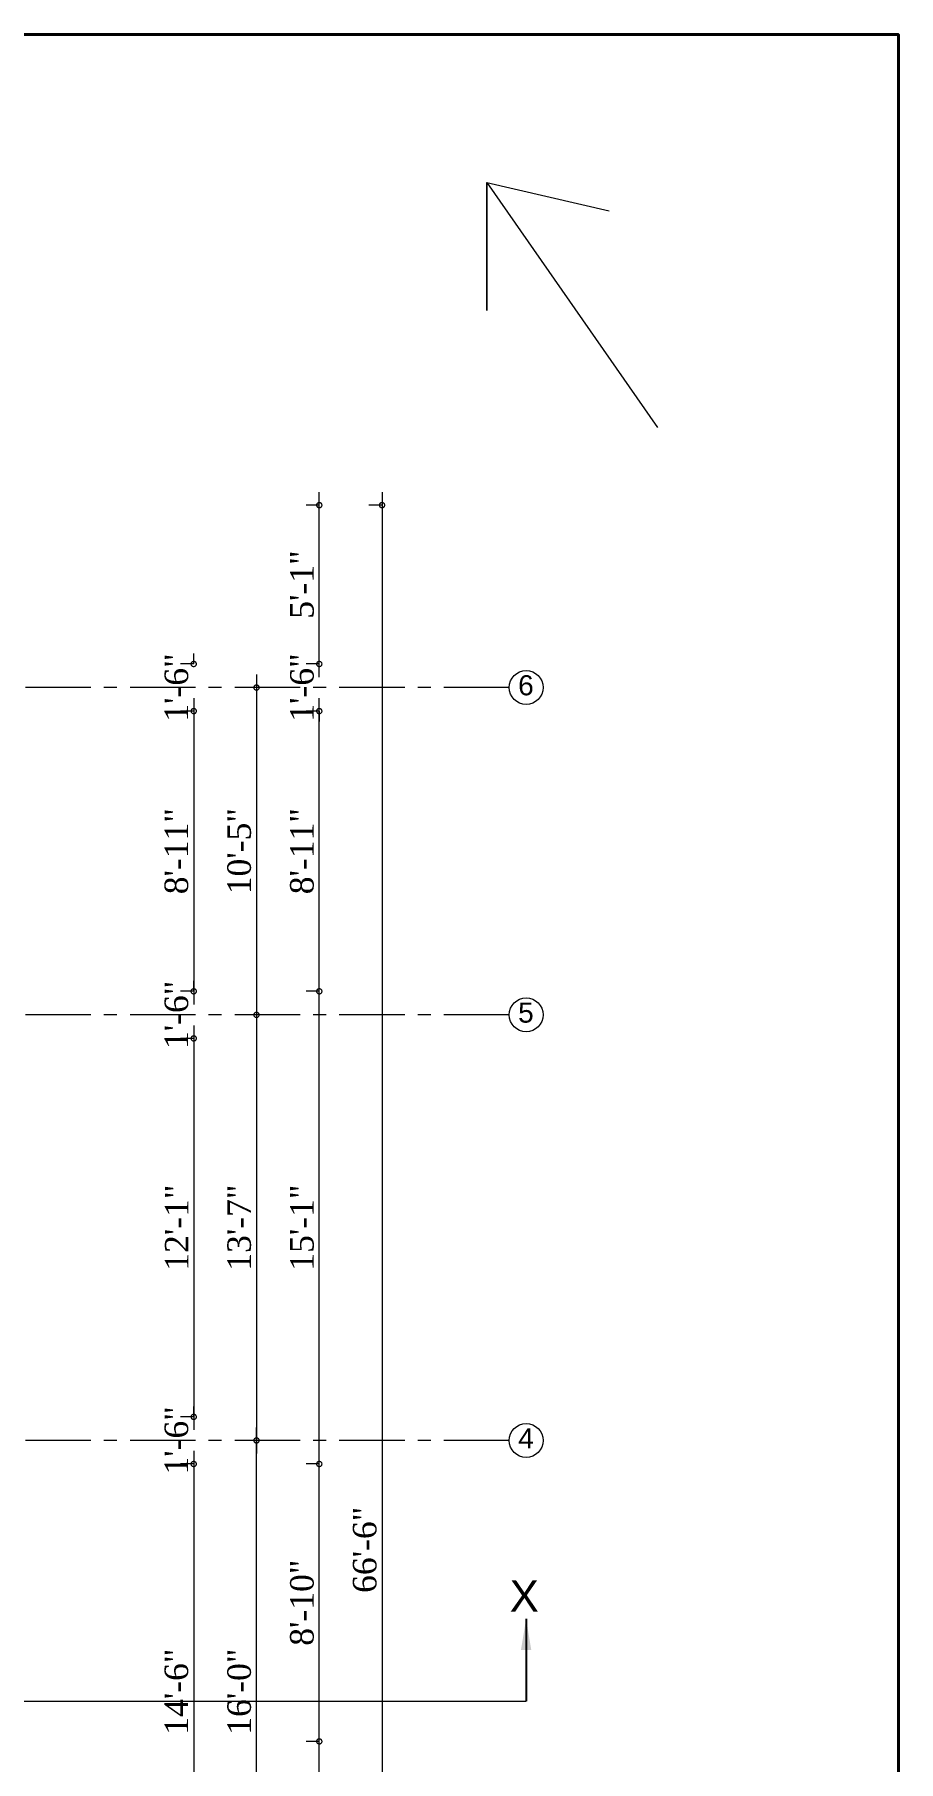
# Model space of a CAD drawing. Header units: inches. Extents: x 5223 to 201172, y -52570 to -12314.
# Drawn here: x 197563 to 197893, y -51812 to -51152 of the extents above; entities that cross this region are included whole.
import ezdxf

# ---------------------------------------------------------------- set-up
doc = ezdxf.new("R2010")
doc.units = ezdxf.units.IN
doc.header["$LTSCALE"] = 20
doc.header["$MEASUREMENT"] = 0
doc.header["$PDMODE"] = 98
doc.linetypes.add('CENTER', pattern=[2, 1.25, -0.25, 0.25, -0.25])
for name, color, linetype, lineweight in [('border', 242, 'Continuous', 40), ('CL', 252, 'CENTER', 5), ('D-DIM', 5, 'Continuous', 13), ('Dim', 7, 'Continuous', 9), ('Dimention', 77, 'Continuous', 9), ('leader lines', 191, 'Continuous', 9), ('text', 247, 'Continuous', 13)]:
    doc.layers.add(name, color=color, linetype=linetype, lineweight=lineweight)
doc.styles.get("Standard").update_dxf_attribs({"font": 'ARIALN.TTF'})
doc.styles.add('Times', font='times.ttf')
doc.dimstyles.new('D100', dxfattribs={"dimtxt": 8, "dimasz": 9, "dimexe": 5, "dimexo": 5, "dimgap": 2, "dimtad": 1, "dimdec": 0, "dimzin": 3, "dimdsep": 46, "dimlunit": 4, "dimtxsty": 'Times', "dimblk": 'DOTSMALL', "dimcen": 0.09, "dimdle": 5, "dimaunit": 1, "dimadec": 3, "dimazin": 0, "dimtfac": 1, "dimtdec": 0, "dimtix": 1, "dimtofl": 0, "dimtmove": 1, "dimatfit": 0, "dimfxl": 1, "dimtolj": 1, "dimtzin": 0, "dimarcsym": 0})
doc.dimstyles.get("Standard").update_dxf_attribs({"dimtxt": 12, "dimasz": 9, "dimexe": 6, "dimexo": 12, "dimgap": 0.09, "dimtad": 0, "dimdec": 0, "dimzin": 0, "dimdsep": 46, "dimlunit": 4, "dimtxsty": 'Standard', "dimcen": 3, "dimadec": 0, "dimazin": 0, "dimtfac": 1, "dimtdec": 0, "dimtofl": 0, "dimtmove": 0, "dimatfit": 3, "dimfxl": 1, "dimtolj": 1, "dimtzin": 0, "dimarcsym": 0})

# ---------------------------------------------------------------- blocks, each defined once
blk = doc.blocks.new('_DotSmall')
at = {"layer": 'Dimention', "color": 0, "const_width": 0.5}
blk.add_lwpolyline([(-0.0625, 0, 1), (0.0625, 0, 1)], format="xyb", close=True, dxfattribs=at)
blk = doc.blocks.new('*D85')
at = {"layer": 'Defpoints', "color": 0, "transparency": 16777216}
for p in [(197623.68, -51392.26), (197623.68, -51410.26), (197623.68, -51410.26)]:
    blk.add_point(p, dxfattribs=at)
at = {"layer": 'Dim', "color": 0, "lineweight": 5, "transparency": 16777216}
for p, q in [((197623.68, -51392.26), (197618.68, -51392.26)), ((197623.68, -51392.26), (197623.68, -51388.26)), ((197623.68, -51410.26), (197618.68, -51410.26)), ((197623.68, -51410.26), (197623.68, -51414.26))]:
    blk.add_line(p, q, dxfattribs=at)
at = {"layer": 'Dim', "color": 0, "lineweight": 5, "transparency": 16777216, "xscale": 4, "yscale": 4, "zscale": 4}
for p, rotation in [((197623.68, -51392.26), 270), ((197623.68, -51410.26), 90)]:
    blk.add_blockref('_DotSmall', p, dxfattribs=dict(at, rotation=rotation))
at = {"layer": 'Dim', "color": 0, "transparency": 16777216, "insert": (197617.1, -51401.26), "char_height": 9, "attachment_point": 5, "rotation": 90, "style": 'Times'}
blk.add_mtext('\\A1;1\'-6"', dxfattribs=at)
blk = doc.blocks.new('*D86')
at = {"layer": 'Defpoints', "color": 0, "transparency": 16777216}
for p in [(197623.68, -51410.26), (197623.68, -51517.34), (197623.68, -51517.34)]:
    blk.add_point(p, dxfattribs=at)
at = {"layer": 'Dim', "color": 0, "lineweight": 5, "transparency": 16777216}
for p, q in [((197623.68, -51405.26), (197623.68, -51522.34)), ((197623.68, -51410.26), (197618.68, -51410.26)), ((197623.68, -51517.34), (197618.68, -51517.34))]:
    blk.add_line(p, q, dxfattribs=at)
at = {"layer": 'Dim', "color": 0, "lineweight": 5, "transparency": 16777216, "xscale": 4, "yscale": 4, "zscale": 4}
for p, rotation in [((197623.68, -51410.26), 90), ((197623.68, -51517.34), 270)]:
    blk.add_blockref('_DotSmall', p, dxfattribs=dict(at, rotation=rotation))
at = {"layer": 'Dim', "color": 0, "transparency": 16777216, "insert": (197617.1, -51463.8), "char_height": 9, "attachment_point": 5, "rotation": 90, "style": 'Times'}
blk.add_mtext('\\A1;8\'-11"', dxfattribs=at)
blk = doc.blocks.new('*D87')
at = {"layer": 'Defpoints', "color": 0, "transparency": 16777216}
for p in [(197623.68, -51517.34), (197623.68, -51535.34), (197623.68, -51535.34)]:
    blk.add_point(p, dxfattribs=at)
at = {"layer": 'Dim', "color": 0, "lineweight": 5, "transparency": 16777216}
for p, q in [((197623.68, -51517.34), (197618.68, -51517.34)), ((197623.68, -51517.34), (197623.68, -51513.34)), ((197623.68, -51535.34), (197618.68, -51535.34)), ((197623.68, -51535.34), (197623.68, -51539.34))]:
    blk.add_line(p, q, dxfattribs=at)
at = {"layer": 'Dim', "color": 0, "lineweight": 5, "transparency": 16777216, "xscale": 4, "yscale": 4, "zscale": 4}
for p, rotation in [((197623.68, -51517.34), 270), ((197623.68, -51535.34), 90)]:
    blk.add_blockref('_DotSmall', p, dxfattribs=dict(at, rotation=rotation))
at = {"layer": 'Dim', "color": 0, "transparency": 16777216, "insert": (197617.1, -51526.34), "char_height": 9, "attachment_point": 5, "rotation": 90, "style": 'Times'}
blk.add_mtext('\\A1;1\'-6"', dxfattribs=at)
blk = doc.blocks.new('*D88')
at = {"layer": 'Defpoints', "color": 0, "transparency": 16777216}
for p in [(197623.68, -51535.34), (197623.68, -51679.96), (197623.68, -51679.96)]:
    blk.add_point(p, dxfattribs=at)
at = {"layer": 'Dim', "color": 0, "lineweight": 5, "transparency": 16777216}
for p, q in [((197623.68, -51530.34), (197623.68, -51684.96)), ((197623.68, -51535.34), (197618.68, -51535.34)), ((197623.68, -51679.96), (197618.68, -51679.96))]:
    blk.add_line(p, q, dxfattribs=at)
at = {"layer": 'Dim', "color": 0, "lineweight": 5, "transparency": 16777216, "xscale": 4, "yscale": 4, "zscale": 4}
for p, rotation in [((197623.68, -51535.34), 90), ((197623.68, -51679.96), 270)]:
    blk.add_blockref('_DotSmall', p, dxfattribs=dict(at, rotation=rotation))
at = {"layer": 'Dim', "color": 0, "transparency": 16777216, "insert": (197617.18, -51607.65), "char_height": 9, "attachment_point": 5, "rotation": 90, "style": 'Times'}
blk.add_mtext('\\A1;12\'-1"', dxfattribs=at)
blk = doc.blocks.new('*D89')
at = {"layer": 'Defpoints', "color": 0, "transparency": 16777216}
for p in [(197623.68, -51679.96), (197623.68, -51697.96), (197623.68, -51697.96)]:
    blk.add_point(p, dxfattribs=at)
at = {"layer": 'Dim', "color": 0, "lineweight": 5, "transparency": 16777216}
for p, q in [((197623.68, -51679.96), (197623.68, -51675.96)), ((197623.68, -51679.96), (197618.68, -51679.96)), ((197623.68, -51697.96), (197618.68, -51697.96)), ((197623.68, -51697.96), (197623.68, -51701.96))]:
    blk.add_line(p, q, dxfattribs=at)
at = {"layer": 'Dim', "color": 0, "lineweight": 5, "transparency": 16777216, "xscale": 4, "yscale": 4, "zscale": 4}
for p, rotation in [((197623.68, -51679.96), 270), ((197623.68, -51697.96), 90)]:
    blk.add_blockref('_DotSmall', p, dxfattribs=dict(at, rotation=rotation))
at = {"layer": 'Dim', "color": 0, "transparency": 16777216, "insert": (197617.1, -51688.96), "char_height": 9, "attachment_point": 5, "rotation": 90, "style": 'Times'}
blk.add_mtext('\\A1;1\'-6"', dxfattribs=at)
blk = doc.blocks.new('*D90')
at = {"layer": 'Defpoints', "color": 0, "transparency": 16777216}
for p in [(197623.68, -51697.96), (197623.68, -51871.96), (197623.68, -51871.96)]:
    blk.add_point(p, dxfattribs=at)
at = {"layer": 'Dim', "color": 0, "lineweight": 5, "transparency": 16777216}
for p, q in [((197623.68, -51692.96), (197623.68, -51876.96)), ((197623.68, -51697.96), (197618.68, -51697.96)), ((197623.68, -51871.96), (197618.68, -51871.96))]:
    blk.add_line(p, q, dxfattribs=at)
at = {"layer": 'Dim', "color": 0, "lineweight": 5, "transparency": 16777216, "xscale": 4, "yscale": 4, "zscale": 4}
for p, rotation in [((197623.68, -51697.96), 90), ((197623.68, -51871.96), 270)]:
    blk.add_blockref('_DotSmall', p, dxfattribs=dict(at, rotation=rotation))
at = {"layer": 'Dim', "color": 0, "transparency": 16777216, "insert": (197617.1, -51784.96), "char_height": 9, "attachment_point": 5, "rotation": 90, "style": 'Times'}
blk.add_mtext('\\A1;14\'-6"', dxfattribs=at)
blk = doc.blocks.new('*D95')
at = {"layer": 'Defpoints', "color": 0, "transparency": 16777216}
for p in [(197647.68, -51688.96), (197647.68, -51688.96), (197647.68, -51880.96)]:
    blk.add_point(p, dxfattribs=at)
at = {"layer": 'Dim', "color": 0, "lineweight": 5, "transparency": 16777216}
for p, q in [((197647.68, -51688.96), (197642.68, -51688.96)), ((197647.68, -51885.96), (197647.68, -51683.96)), ((197647.68, -51880.96), (197642.68, -51880.96))]:
    blk.add_line(p, q, dxfattribs=at)
at = {"layer": 'Dim', "color": 0, "lineweight": 5, "transparency": 16777216, "xscale": 4, "yscale": 4, "zscale": 4}
for p, rotation in [((197647.68, -51688.96), 90), ((197647.68, -51880.96), 270)]:
    blk.add_blockref('_DotSmall', p, dxfattribs=dict(at, rotation=rotation))
at = {"layer": 'Dim', "color": 0, "transparency": 16777216, "insert": (197641.1, -51784.96), "char_height": 9, "attachment_point": 5, "rotation": 90, "style": 'Times'}
blk.add_mtext('\\A1;16\'-0"', dxfattribs=at)
blk = doc.blocks.new('*D96')
at = {"layer": 'Defpoints', "color": 0, "transparency": 16777216}
for p in [(197647.68, -51401.26), (197647.68, -51526.34), (197647.68, -51526.34)]:
    blk.add_point(p, dxfattribs=at)
at = {"layer": 'Dim', "color": 0, "lineweight": 5, "transparency": 16777216}
for p, q in [((197647.68, -51396.26), (197647.68, -51531.34)), ((197647.68, -51401.26), (197642.68, -51401.26)), ((197647.68, -51526.34), (197642.68, -51526.34))]:
    blk.add_line(p, q, dxfattribs=at)
at = {"layer": 'Dim', "color": 0, "lineweight": 5, "transparency": 16777216, "xscale": 4, "yscale": 4, "zscale": 4}
for p, rotation in [((197647.68, -51401.26), 90), ((197647.68, -51526.34), 270)]:
    blk.add_blockref('_DotSmall', p, dxfattribs=dict(at, rotation=rotation))
at = {"layer": 'Dim', "color": 0, "transparency": 16777216, "insert": (197641.1, -51463.8), "char_height": 9, "attachment_point": 5, "rotation": 90, "style": 'Times'}
blk.add_mtext('\\A1;10\'-5"', dxfattribs=at)
blk = doc.blocks.new('*D97')
at = {"layer": 'Defpoints', "color": 0, "transparency": 16777216}
for p in [(197647.68, -51526.34), (197647.68, -51688.96), (197647.68, -51688.96)]:
    blk.add_point(p, dxfattribs=at)
at = {"layer": 'Dim', "color": 0, "lineweight": 5, "transparency": 16777216}
for p, q in [((197647.68, -51521.34), (197647.68, -51693.96)), ((197647.68, -51526.34), (197642.68, -51526.34)), ((197647.68, -51688.96), (197642.68, -51688.96))]:
    blk.add_line(p, q, dxfattribs=at)
at = {"layer": 'Dim', "color": 0, "lineweight": 5, "transparency": 16777216, "xscale": 4, "yscale": 4, "zscale": 4}
for p, rotation in [((197647.68, -51526.34), 90), ((197647.68, -51688.96), 270)]:
    blk.add_blockref('_DotSmall', p, dxfattribs=dict(at, rotation=rotation))
at = {"layer": 'Dim', "color": 0, "transparency": 16777216, "insert": (197641.09, -51607.65), "char_height": 9, "attachment_point": 5, "rotation": 90, "style": 'Times'}
blk.add_mtext('\\A1;13\'-7"', dxfattribs=at)
blk = doc.blocks.new('*D100')
at = {"layer": 'Defpoints', "color": 0, "transparency": 16777216}
for p in [(197671.68, -51803.96), (197671.68, -51803.96), (197671.68, -51871.96)]:
    blk.add_point(p, dxfattribs=at)
at = {"layer": 'Dim', "color": 0, "lineweight": 5, "transparency": 16777216}
for p, q in [((197671.68, -51876.96), (197671.68, -51798.96)), ((197671.68, -51803.96), (197666.68, -51803.96)), ((197671.68, -51871.96), (197666.68, -51871.96))]:
    blk.add_line(p, q, dxfattribs=at)
at = {"layer": 'Dim', "color": 0, "lineweight": 5, "transparency": 16777216, "xscale": 4, "yscale": 4, "zscale": 4}
for p, rotation in [((197671.68, -51803.96), 90), ((197671.68, -51871.96), 270)]:
    blk.add_blockref('_DotSmall', p, dxfattribs=dict(at, rotation=rotation))
at = {"layer": 'Dim', "color": 0, "transparency": 16777216, "insert": (197665.1, -51837.96), "char_height": 9, "attachment_point": 5, "rotation": 90, "style": 'Times'}
blk.add_mtext('\\A1;5\'-8"', dxfattribs=at)
blk = doc.blocks.new('*D101')
at = {"layer": 'Defpoints', "color": 0, "transparency": 16777216}
for p in [(197671.68, -51697.96), (197671.68, -51697.96), (197671.68, -51803.96)]:
    blk.add_point(p, dxfattribs=at)
at = {"layer": 'Dim', "color": 0, "lineweight": 5, "transparency": 16777216}
for p, q in [((197671.68, -51808.96), (197671.68, -51692.96)), ((197671.68, -51697.96), (197666.68, -51697.96)), ((197671.68, -51803.96), (197666.68, -51803.96))]:
    blk.add_line(p, q, dxfattribs=at)
at = {"layer": 'Dim', "color": 0, "lineweight": 5, "transparency": 16777216, "xscale": 4, "yscale": 4, "zscale": 4}
for p, rotation in [((197671.68, -51697.96), 90), ((197671.68, -51803.96), 270)]:
    blk.add_blockref('_DotSmall', p, dxfattribs=dict(at, rotation=rotation))
at = {"layer": 'Dim', "color": 0, "transparency": 16777216, "insert": (197665.1, -51750.96), "char_height": 9, "attachment_point": 5, "rotation": 90, "style": 'Times'}
blk.add_mtext('\\A1;8\'-10"', dxfattribs=at)
blk = doc.blocks.new('*D102')
at = {"layer": 'Defpoints', "color": 0, "transparency": 16777216}
for p in [(197671.68, -51517.34), (197671.68, -51517.34), (197671.68, -51697.96)]:
    blk.add_point(p, dxfattribs=at)
at = {"layer": 'Dim', "color": 0, "lineweight": 5, "transparency": 16777216}
for p, q in [((197671.68, -51517.34), (197666.68, -51517.34)), ((197671.68, -51702.96), (197671.68, -51512.34)), ((197671.68, -51697.96), (197666.68, -51697.96))]:
    blk.add_line(p, q, dxfattribs=at)
at = {"layer": 'Dim', "color": 0, "lineweight": 5, "transparency": 16777216, "xscale": 4, "yscale": 4, "zscale": 4}
for p, rotation in [((197671.68, -51517.34), 90), ((197671.68, -51697.96), 270)]:
    blk.add_blockref('_DotSmall', p, dxfattribs=dict(at, rotation=rotation))
at = {"layer": 'Dim', "color": 0, "transparency": 16777216, "insert": (197665.1, -51607.65), "char_height": 9, "attachment_point": 5, "rotation": 90, "style": 'Times'}
blk.add_mtext('\\A1;15\'-1"', dxfattribs=at)
blk = doc.blocks.new('*D103')
at = {"layer": 'Defpoints', "color": 0, "transparency": 16777216}
for p in [(197671.68, -51410.26), (197671.68, -51410.26), (197671.68, -51517.34)]:
    blk.add_point(p, dxfattribs=at)
at = {"layer": 'Dim', "color": 0, "lineweight": 5, "transparency": 16777216}
for p, q in [((197671.68, -51522.34), (197671.68, -51405.26)), ((197671.68, -51410.26), (197666.68, -51410.26)), ((197671.68, -51517.34), (197666.68, -51517.34))]:
    blk.add_line(p, q, dxfattribs=at)
at = {"layer": 'Dim', "color": 0, "lineweight": 5, "transparency": 16777216, "xscale": 4, "yscale": 4, "zscale": 4}
for p, rotation in [((197671.68, -51410.26), 90), ((197671.68, -51517.34), 270)]:
    blk.add_blockref('_DotSmall', p, dxfattribs=dict(at, rotation=rotation))
at = {"layer": 'Dim', "color": 0, "transparency": 16777216, "insert": (197665.1, -51463.8), "char_height": 9, "attachment_point": 5, "rotation": 90, "style": 'Times'}
blk.add_mtext('\\A1;8\'-11"', dxfattribs=at)
blk = doc.blocks.new('*D104')
at = {"layer": 'Defpoints', "color": 0, "transparency": 16777216}
for p in [(197671.68, -51392.26), (197671.68, -51392.26), (197671.68, -51410.26)]:
    blk.add_point(p, dxfattribs=at)
at = {"layer": 'Dim', "color": 0, "lineweight": 5, "transparency": 16777216}
for p, q in [((197671.68, -51392.26), (197666.68, -51392.26)), ((197671.68, -51392.26), (197671.68, -51388.26)), ((197671.68, -51410.26), (197666.68, -51410.26)), ((197671.68, -51410.26), (197671.68, -51414.26))]:
    blk.add_line(p, q, dxfattribs=at)
at = {"layer": 'Dim', "color": 0, "lineweight": 5, "transparency": 16777216, "xscale": 4, "yscale": 4, "zscale": 4}
for p, rotation in [((197671.68, -51392.26), 270), ((197671.68, -51410.26), 90)]:
    blk.add_blockref('_DotSmall', p, dxfattribs=dict(at, rotation=rotation))
at = {"layer": 'Dim', "color": 0, "transparency": 16777216, "insert": (197665.1, -51401.26), "char_height": 9, "attachment_point": 5, "rotation": 90, "style": 'Times'}
blk.add_mtext('\\A1;1\'-6"', dxfattribs=at)
blk = doc.blocks.new('*D105')
at = {"layer": 'Defpoints', "color": 0, "transparency": 16777216}
for p in [(197671.68, -51331.56), (197671.68, -51331.56), (197671.68, -51392.26)]:
    blk.add_point(p, dxfattribs=at)
at = {"layer": 'Dim', "color": 0, "lineweight": 5, "transparency": 16777216}
for p, q in [((197671.68, -51397.26), (197671.68, -51326.56)), ((197671.68, -51331.56), (197666.68, -51331.56)), ((197671.68, -51392.26), (197666.68, -51392.26))]:
    blk.add_line(p, q, dxfattribs=at)
at = {"layer": 'Dim', "color": 0, "lineweight": 5, "transparency": 16777216, "xscale": 4, "yscale": 4, "zscale": 4}
for p, rotation in [((197671.68, -51331.56), 90), ((197671.68, -51392.26), 270)]:
    blk.add_blockref('_DotSmall', p, dxfattribs=dict(at, rotation=rotation))
at = {"layer": 'Dim', "color": 0, "transparency": 16777216, "insert": (197665.1, -51361.91), "char_height": 9, "attachment_point": 5, "rotation": 90, "style": 'Times'}
blk.add_mtext('\\A1;5\'-1"', dxfattribs=at)
blk = doc.blocks.new('*D106')
at = {"layer": 'Defpoints', "color": 0, "transparency": 16777216}
for p in [(197695.68, -51331.56), (197695.68, -52129.96), (197695.68, -52129.96)]:
    blk.add_point(p, dxfattribs=at)
at = {"layer": 'Dim', "color": 0, "lineweight": 5, "transparency": 16777216}
for p, q in [((197695.68, -51326.56), (197695.68, -52134.96)), ((197695.68, -51331.56), (197690.68, -51331.56)), ((197695.68, -52129.96), (197690.68, -52129.96))]:
    blk.add_line(p, q, dxfattribs=at)
at = {"layer": 'Dim', "color": 0, "lineweight": 5, "transparency": 16777216, "xscale": 4, "yscale": 4, "zscale": 4}
for p, rotation in [((197695.68, -51331.56), 90), ((197695.68, -52129.96), 270)]:
    blk.add_blockref('_DotSmall', p, dxfattribs=dict(at, rotation=rotation))
at = {"layer": 'Dim', "color": 0, "transparency": 16777216, "insert": (197689.1, -51730.76), "char_height": 9, "attachment_point": 5, "rotation": 90, "style": 'Times'}
blk.add_mtext('\\A1;66\'-6"', dxfattribs=at)

msp = doc.modelspace()

# ---------------------------------------------------------------- linework, layer by layer
at = {"layer": 'border'}
msp.add_lwpolyline([(195851.85, -51151.73), (197893.12, -51151.73), (197893.12, -52570.02), (195851.85, -52570.02)], close=True, dxfattribs=at)
at = {"layer": 'CL'}
for p, q in [((197744.34, -51401.26), (197035.49, -51401.26)), ((197744.34, -51526.34), (196104.76, -51526.34)), ((197744.34, -51688.96), (196104.76, -51688.96))]:
    msp.add_line(p, q, dxfattribs=at)
at = {"layer": 'D-DIM'}
msp.add_line((196097.29, -51788.61), (197750.76, -51788.61), dxfattribs=at)
for points in [[(197735.77, -51208.23), (197801.01, -51301.84)], [(197735.77, -51208.23), (197735.77, -51257.16)], [(197735.77, -51208.23), (197782.47, -51219.1)]]:
    msp.add_lwpolyline(points, dxfattribs=at)
at = {"layer": 'D-DIM', "color": 1}
for points in [[(197735.77, -51257.16), (197735.77, -51208.23), (197782.47, -51219.1)], [(197735.77, -51208.23), (197801.01, -51301.84)]]:
    msp.add_lwpolyline(points, dxfattribs=at)
at = {"layer": 'leader lines'}
for centre in [(197750.8, -51401.26), (197750.8, -51526.34), (197750.8, -51688.96)]:
    msp.add_circle(centre, 6.46, dxfattribs=at)

# ---------------------------------------------------------------- texts
at = {"layer": 'text', "attachment_point": 5, "rotation": 359.99999}
for s, insert, char_height in [('{\\fArial Baltic|b0|i0|c0|p34;6}', (197750.69, -51400.44), 7.68), ('{\\fArial Baltic|b0|i0|c0|p34;5}', (197750.69, -51525.52), 7.68), ('{\\fArial Baltic|b0|i0|c0|p34;4}', (197750.69, -51688.14), 7.68), ('{\\fArial Baltic|b0|i0|c0|p34;X}', (197750.06, -51748.41), 12)]:
    msp.add_mtext(s, dxfattribs=dict(at, insert=insert, char_height=char_height))

# ---------------------------------------------------------------- dimensions: what is measured, and where the dimension line sits
at = {"layer": 'Dim'}
for base, p1, p2, picture, middle in [((197671.68, -51331.56), (197671.68, -51392.26), (197671.68, -51331.56), '*D105', (197665.1, -51361.91)), ((197695.68, -52129.96), (197695.68, -51331.56), (197695.68, -52129.96), '*D106', (197689.1, -51730.76)), ((197623.68, -51410.26), (197623.68, -51392.26), (197623.68, -51410.26), '*D85', (197617.1, -51401.26)), ((197671.68, -51392.26), (197671.68, -51410.26), (197671.68, -51392.26), '*D104', (197665.1, -51401.26)), ((197647.68, -51526.34), (197647.68, -51401.26), (197647.68, -51526.34), '*D96', (197641.1, -51463.8)), ((197623.68, -51517.34), (197623.68, -51410.26), (197623.68, -51517.34), '*D86', (197617.1, -51463.8)), ((197671.68, -51410.26), (197671.68, -51517.34), (197671.68, -51410.26), '*D103', (197665.1, -51463.8)), ((197623.68, -51535.34), (197623.68, -51517.34), (197623.68, -51535.34), '*D87', (197617.1, -51526.34)), ((197671.68, -51517.34), (197671.68, -51697.96), (197671.68, -51517.34), '*D102', (197665.1, -51607.65)), ((197647.68, -51688.96), (197647.68, -51526.34), (197647.68, -51688.96), '*D97', (197641.09, -51607.65)), ((197623.68, -51679.96), (197623.68, -51535.34), (197623.68, -51679.96), '*D88', (197617.18, -51607.65)), ((197623.68, -51697.96), (197623.68, -51679.96), (197623.68, -51697.96), '*D89', (197617.1, -51688.96)), ((197647.68, -51688.96), (197647.68, -51880.96), (197647.68, -51688.96), '*D95', (197641.1, -51784.96)), ((197623.68, -51871.96), (197623.68, -51697.96), (197623.68, -51871.96), '*D90', (197617.1, -51784.96)), ((197671.68, -51697.96), (197671.68, -51803.96), (197671.68, -51697.96), '*D101', (197665.1, -51750.96)), ((197671.68, -51803.96), (197671.68, -51871.96), (197671.68, -51803.96), '*D100', (197665.1, -51837.96))]:
    dim = msp.add_linear_dim(base=base, p1=p1, p2=p2, angle=90, dimstyle='D100', override={"dimtxt": 9, "dimasz": 4, "dimfxl": 3, "dimfxlon": 1, "dimlwd": 5, "dimlwe": 5}, dxfattribs=at)
    dim.commit()
    dim.dimension.update_dxf_attribs({"geometry": picture, "text_midpoint": middle})

# ---------------------------------------------------------------- leaders
at = {"layer": 'D-DIM'}
msp.add_leader([(197750.76, -51757.08), (197750.76, -51788.61)], dimstyle='Standard', override={"dimasz": 12, "dimgap": 0.09, "dimtad": 0, "dimfxl": 4, "dimfxlon": 1}, dxfattribs=at)

doc.saveas('drawing.dxf')
